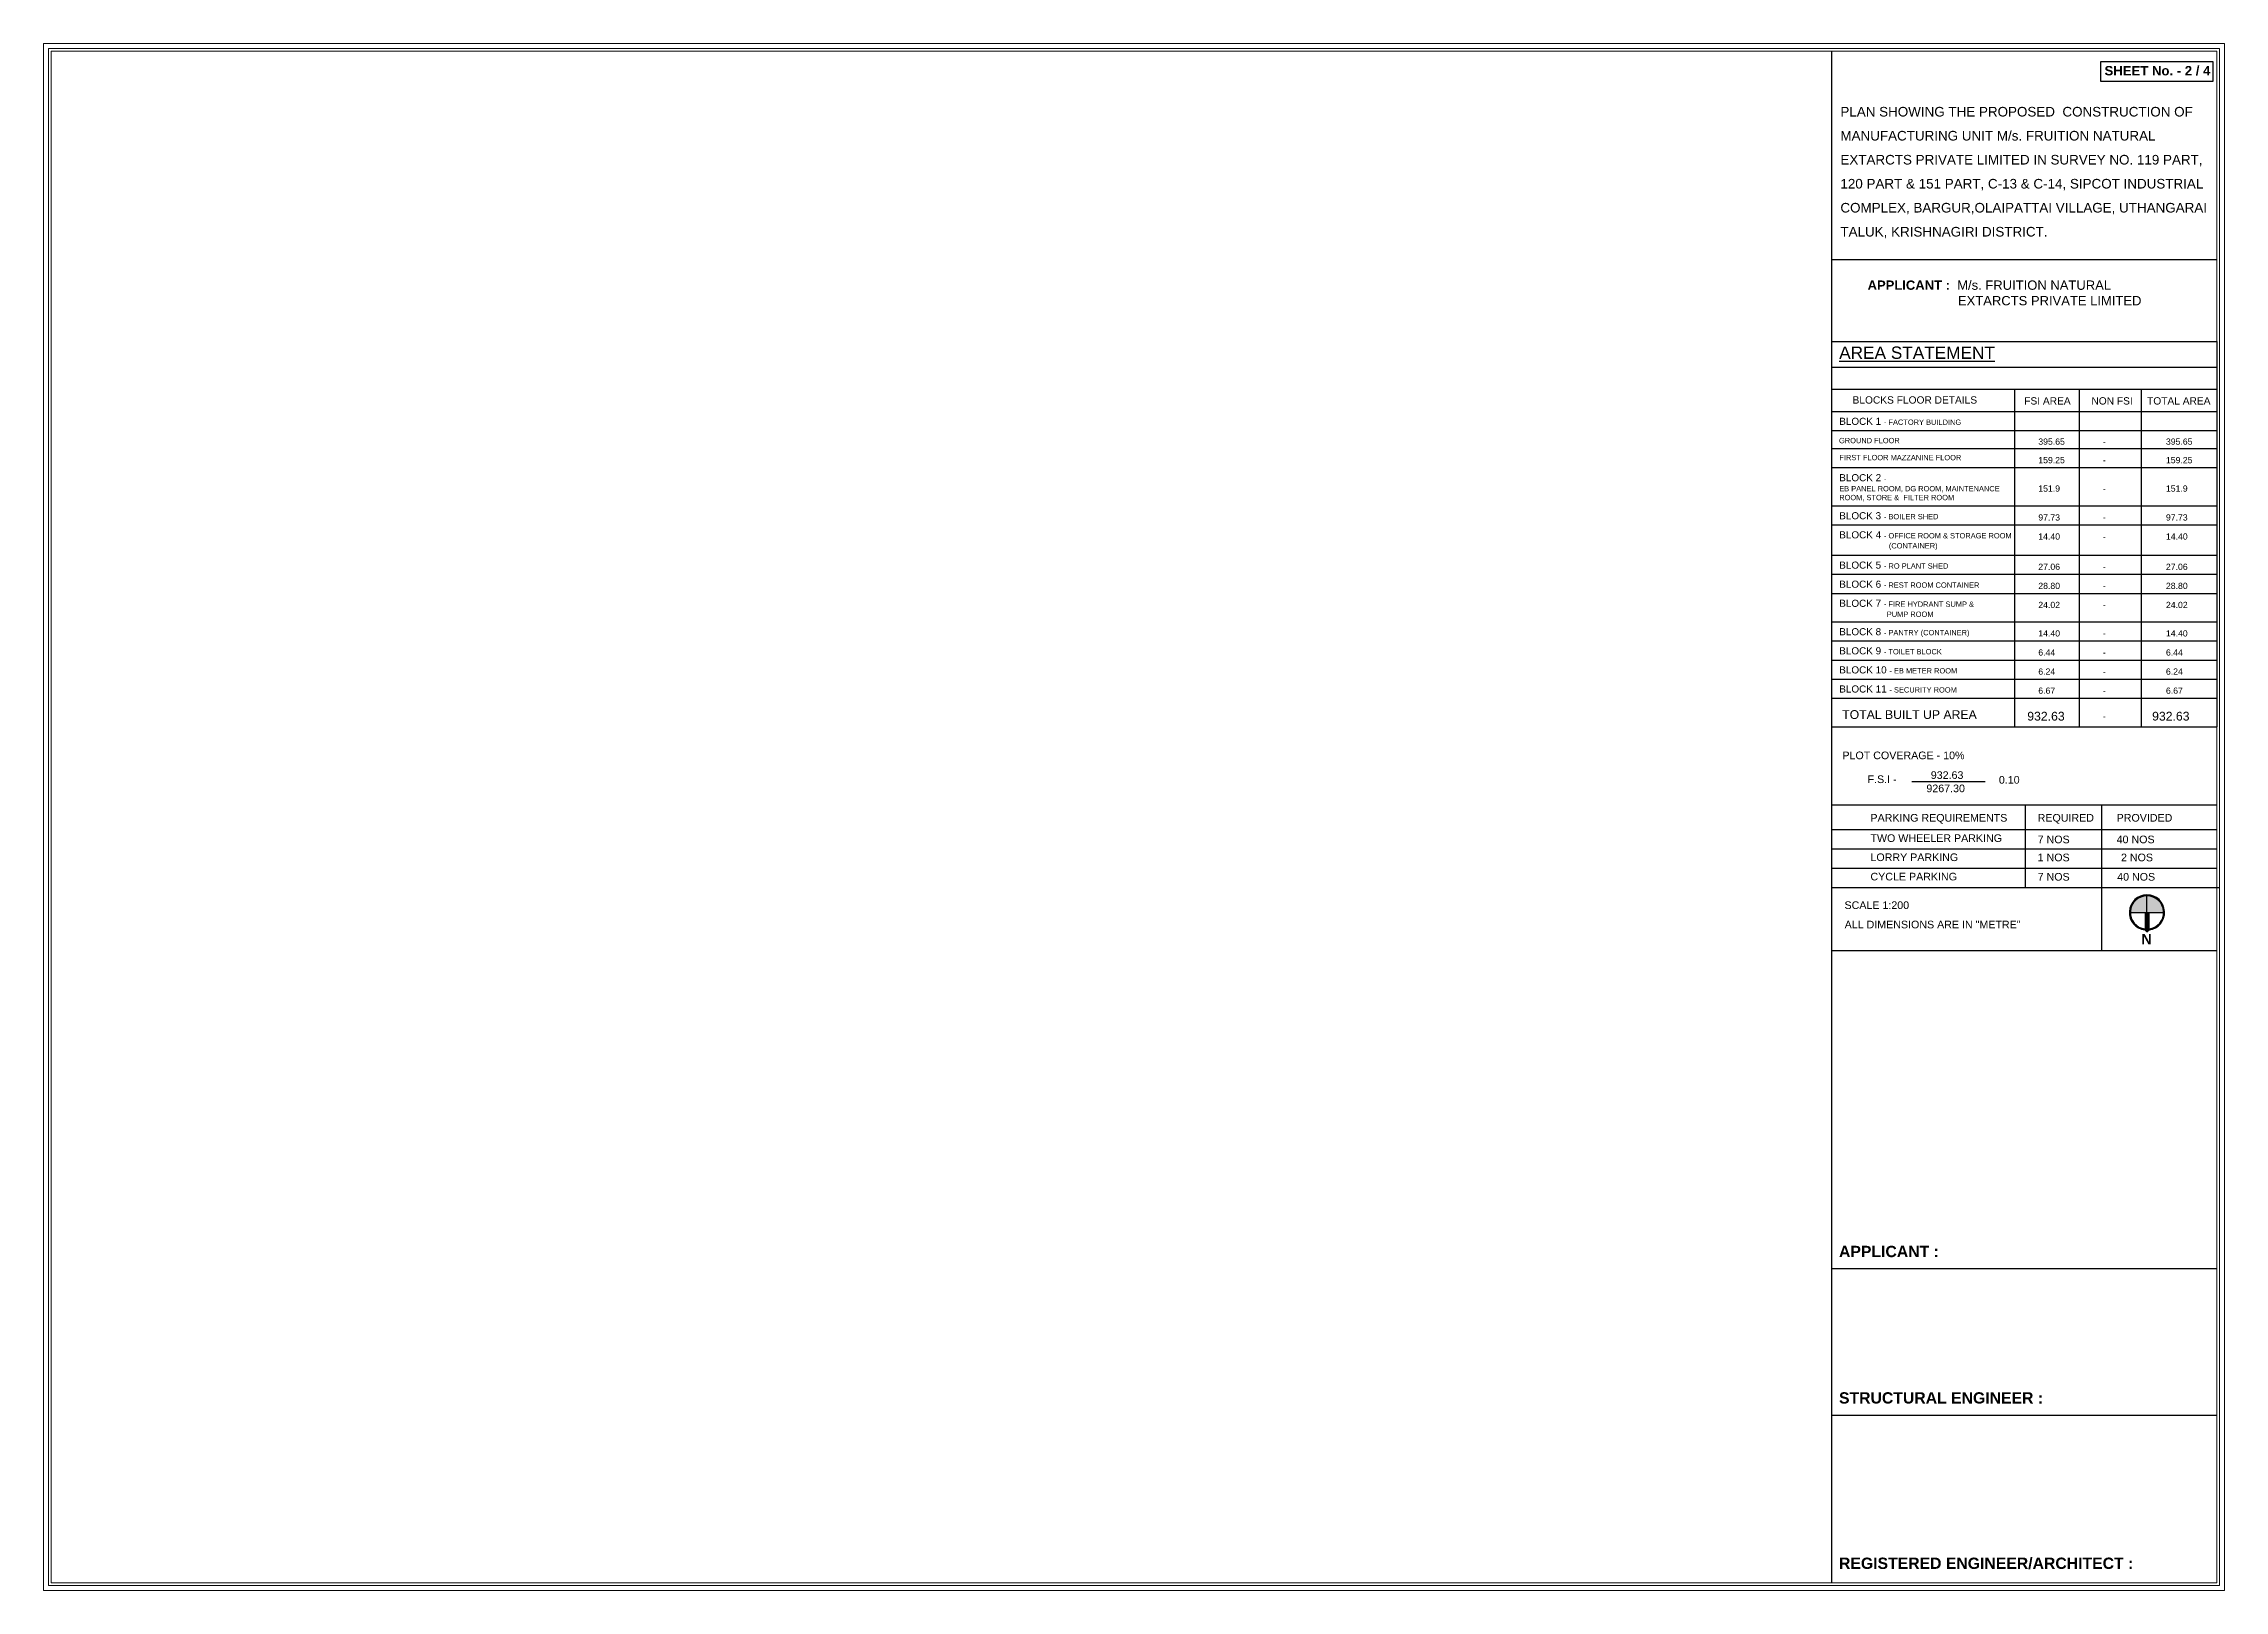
# Model space of a CAD drawing. Header units: metres. Extents: x 0 to 11269, y -5244 to -4054.
# Drawn here: x 11189.1 to 11268.7, y -4861.4 to -4805 of the extents above; entities that cross this region are included whole.
import ezdxf
from ezdxf.enums import TextEntityAlignment as Align

# ---------------------------------------------------------------- set-up
doc = ezdxf.new("R2010")
doc.units = ezdxf.units.M
doc.header["$MEASUREMENT"] = 0
doc.layers.add('TEXT 1', color=7, linetype='Continuous')
doc.styles.add('Arial', font='arial.ttf')
doc.styles.add('CEN-GOT', font='arialbd.ttf')
doc.styles.add('CGR', font='ariblk.ttf')

msp = doc.modelspace()

# ---------------------------------------------------------------- hatches: boundary and pattern name
at = {"linetype": 'ByBlock', "lineweight": 25}
h = msp.add_hatch(color=256, dxfattribs=at)
h.dxf.hatch_style = 1
edge = h.paths.add_edge_path()
edge.add_line((11265.19197, -4836.68428), (11266.44036, -4836.68428))
edge.add_line((11266.44036, -4836.68428), (11266.47601, -4836.68428))
edge.add_arc((11265.83399, -4836.68428), 0.64202, 360, 540)
h = msp.add_hatch(color=256, dxfattribs=at)
h.dxf.hatch_style = 1
h.paths.add_polyline_path([(11265.7627, -4837.28644), (11265.83399, -4837.39072), (11265.90529, -4837.28644), (11265.90529, -4836.68428), (11265.7627, -4836.68428)])

# ---------------------------------------------------------------- linework, layer by layer
for p, q in [((11254.32773, -4805.26596), (11254.32773, -4861.14015)), ((11268.38785, -4812.88245), (11254.32773, -4812.88245)), ((11265.83399, -4836.68428), (11265.83399, -4836.0779)), ((11265.19197, -4836.68428), (11266.47601, -4836.68428)), ((11265.7627, -4836.68428), (11265.7627, -4837.28644)), ((11265.83399, -4837.39072), (11265.7627, -4837.28644)), ((11265.83399, -4837.39072), (11265.90529, -4837.28644)), ((11265.90529, -4836.68428), (11265.90529, -4837.28644)), ((11254.32774, -4838.07149), (11268.38785, -4838.07149)), ((11265.7585, -4837.32184), (11265.83399, -4837.39072)), ((11265.83399, -4837.39072), (11265.90948, -4837.32184)), ((11254.32773, -4849.6665), (11268.38785, -4849.6665)), ((11254.32773, -4855.01603), (11268.38785, -4855.01603))]:
    msp.add_line(p, q, dxfattribs=at)
at = {"color": 0}
for p, q in [((11254.32773, -4815.86453), (11268.38785, -4815.86453)), ((11254.32773, -4815.86453), (11254.32773, -4829.91536)), ((11268.38785, -4815.86453), (11268.38785, -4829.91536)), ((11254.32773, -4816.79325), (11268.38785, -4816.79325)), ((11254.32773, -4817.60201), (11268.38785, -4817.60201)), ((11260.99829, -4817.60201), (11260.99829, -4829.91536)), ((11263.35676, -4817.60201), (11263.35676, -4829.91536)), ((11265.62002, -4817.60201), (11265.62002, -4829.91536)), ((11254.32773, -4818.41078), (11268.38785, -4818.41078)), ((11254.32773, -4819.10689), (11268.38785, -4819.10689)), ((11254.32773, -4819.76546), (11268.38785, -4819.76546)), ((11254.32773, -4819.76546), (11268.38785, -4819.76546)), ((11254.32773, -4820.46158), (11268.38785, -4820.46158)), ((11254.32773, -4821.85487), (11268.38785, -4821.85487)), ((11254.32773, -4822.55099), (11268.38785, -4822.55099)), ((11254.32773, -4823.65504), (11268.38785, -4823.65504)), ((11254.32773, -4824.35116), (11268.38785, -4824.35116)), ((11254.32773, -4825.04728), (11268.38785, -4825.04728)), ((11254.32773, -4826.08472), (11268.38785, -4826.08472)), ((11254.32773, -4826.78083), (11268.38785, -4826.78083)), ((11254.32773, -4827.47695), (11268.38785, -4827.47695)), ((11254.32773, -4828.17307), (11268.38785, -4828.17307)), ((11254.32773, -4828.86918), (11268.38785, -4828.86918)), ((11254.32773, -4829.91536), (11268.38785, -4829.91536)), ((11257.25995, -4831.91359, -0.00008), (11259.93797, -4831.91359, -0.00008)), ((11254.32773, -4832.75738), (11268.38785, -4832.75738)), ((11261.40985, -4835.77367), (11261.40985, -4832.75738)), ((11264.18645, -4838.07149), (11264.18645, -4832.75738)), ((11254.32773, -4833.65709), (11268.38785, -4833.65709)), ((11254.32773, -4834.36261), (11268.38785, -4834.36261)), ((11254.32773, -4835.06814), (11268.38785, -4835.06814)), ((11254.32773, -4835.06814), (11268.38785, -4835.06814)), ((11254.32773, -4835.77367), (11268.38785, -4835.77367)), ((11254.32773, -4835.77367), (11268.47786, -4835.77367))]:
    msp.add_line(p, q, dxfattribs=at)
at = {"linetype": 'ByBlock', "lineweight": 18}
for points in [[(11189.12328, -4861.41018), (11268.65789, -4861.41018), (11268.65789, -4804.99592), (11189.12328, -4804.99592)], [(11189.3033, -4861.23016), (11268.47786, -4861.23016), (11268.47786, -4805.17595), (11189.3033, -4805.17595)], [(11189.39331, -4861.14015), (11268.38785, -4861.14015), (11268.38785, -4805.26596), (11189.39331, -4805.26596)]]:
    msp.add_lwpolyline(points, close=True, dxfattribs=at)
at = {"linetype": 'ByBlock', "lineweight": 25}
msp.add_lwpolyline([(11268.25066, -4805.65932), (11264.13901, -4805.65932), (11264.13901, -4806.36851), (11268.25066, -4806.36851)], close=True, dxfattribs=at)
for radius in [0.64202, 0.60637]:
    msp.add_arc((11265.83399, -4836.68428), radius, 276.7523632, 263.2476368, dxfattribs=at)

# ---------------------------------------------------------------- texts
at = {"color": 0, "style": 'Arial'}
for s, height, p in [('%%UAREA STATEMENT', 0.448992, (11257.44989, -4816.26879, -0.00009)), (' FSI AREA', 0.266033, (11262.15271, -4818.02596, -0.00009)), ('NON FSI', 0.266033, (11264.56211, -4818.02596, -0.00009)), ('TOTAL AREA', 0.266033, (11266.99466, -4818.02596, -0.00009))]:
    msp.add_text(s, height=height, dxfattribs=at).set_placement(p, align=Align.MIDDLE)
for s, height, p in [('395.65', 0.22668, (11261.87161, -4819.62468, -0.00009)), ('-', 0.22668, (11264.23007, -4819.62468, -0.00009)), ('395.65', 0.22668, (11266.52631, -4819.62468, -0.00009)), ('159.25', 0.22668, (11261.87161, -4820.30044, -0.00009)), ('-', 0.22668, (11264.23007, -4820.30044, -0.00009)), ('159.25', 0.22668, (11266.52631, -4820.30044, -0.00009)), ('151.9', 0.22668, (11261.87161, -4821.33626, -0.00009)), ('-', 0.22668, (11264.23007, -4821.33626, -0.00009)), ('151.9', 0.22668, (11266.52631, -4821.33626, -0.00009)), ('97.73', 0.22668, (11261.87161, -4822.38985, -0.00009)), ('97.73', 0.22668, (11266.52631, -4822.38985, -0.00009)), ('14.40', 0.22668, (11261.87161, -4823.08597, -0.00009)), ('-', 0.22668, (11264.23007, -4822.38985, -0.00009)), ('14.40', 0.22668, (11266.52631, -4823.08597, -0.00009)), ('-', 0.22668, (11264.23007, -4823.08597, -0.00009)), ('27.06', 0.22668, (11261.87161, -4824.19002, -0.00009)), ('-', 0.22668, (11264.23007, -4824.19002, -0.00009)), ('27.06', 0.22668, (11266.52631, -4824.19002, -0.00009)), ('28.80', 0.22668, (11261.87161, -4824.88614, -0.00009)), ('24.02', 0.22668, (11261.87161, -4825.58226, -0.00009)), ('-', 0.22668, (11264.23007, -4824.88614, -0.00009)), ('28.80', 0.22668, (11266.52631, -4824.88614, -0.00009)), ('24.02', 0.22668, (11266.52631, -4825.58226, -0.00009)), ('-', 0.22668, (11264.23007, -4825.58226, -0.00009)), ('14.40', 0.22668, (11261.87161, -4826.61969, -0.00009)), ('-', 0.22668, (11264.23007, -4826.61969, -0.00009)), ('14.40', 0.22668, (11266.52631, -4826.61969, -0.00009)), ('6.44', 0.22668, (11261.87161, -4827.31581, -0.00009)), ('-', 0.22668, (11264.23007, -4827.31581, -0.00009)), ('6.44', 0.22668, (11266.52631, -4827.31581, -0.00009)), ('6.24', 0.22668, (11261.87161, -4828.01193, -0.00009)), ('6.67', 0.22668, (11261.87161, -4828.70804, -0.00009)), ('-', 0.22668, (11264.23007, -4828.01193, -0.00009)), ('6.24', 0.22668, (11266.52631, -4828.01193, -0.00009)), ('6.67', 0.22668, (11266.52631, -4828.70804, -0.00009)), ('TOTAL BUILT UP AREA', 0.3192401, (11254.72013, -4829.6263, -0.00009)), ('-', 0.22668, (11264.23007, -4828.70804, -0.00009)), ('932.63', 0.31924, (11261.46874, -4829.68577, -0.00009)), ('-', 0.22668, (11264.23007, -4829.64158, -0.00009)), ('932.63', 0.31924, (11266.02244, -4829.68577, -0.00009)), ('PLOT COVERAGE - 10%%%', 0.2784905, (11254.72679, -4831.09508, -0.00015)), ('F.S.I - ', 0.27849, (11255.64499, -4831.96572, -0.00008)), ('932.63', 0.27849, (11257.95014, -4831.8134, -0.00015)), ('0.10', 0.27849, (11260.43365, -4831.98711, -0.00008)), ('9267.30', 0.27849, (11257.78952, -4832.29822, -0.00008)), ('PARKING REQUIREMENTS', 0.2784905, (11255.7499, -4833.37207, -0.00008)), ('REQUIRED', 0.27849, (11261.84803, -4833.37207, -0.00008)), ('PROVIDED', 0.27849, (11264.72862, -4833.37207, -0.00008)), ('TWO WHEELER PARKING ', 0.2784905, (11255.7499, -4834.11291, -0.00008)), ('7 NOS ', 0.27849, (11261.84803, -4834.16055, -0.00008)), ('40 NOS', 0.27849, (11264.72862, -4834.16055, -0.00008)), ('LORRY PARKING ', 0.2784905, (11255.7499, -4834.81023, -0.00008)), ('1 NOS', 0.27849, (11261.84803, -4834.81759, -0.00008)), ('2 NOS ', 0.27849, (11264.88669, -4834.81759, -0.00008)), ('CYCLE PARKING ', 0.2784905, (11255.7499, -4835.51576, -0.00008)), ('7 NOS', 0.27849, (11261.84803, -4835.52312, -0.00008)), ('40 NOS ', 0.27849, (11264.74853, -4835.52312, -0.00008)), ('SCALE 1:200', 0.2784905, (11254.80332, -4836.55792)), ('ALL DIMENSIONS ARE IN "METRE"', 0.2784905, (11254.80883, -4837.26403))]:
    msp.add_text(s, height=height, dxfattribs=at).set_placement(p)
at = {"linetype": 'ByBlock', "lineweight": 25, "style": 'CEN-GOT'}
msp.add_text('N', height=0.37471, dxfattribs=at).set_placement((11265.62875, -4837.84121))
at = {"linetype": 'ByBlock', "lineweight": 25, "attachment_point": 1, "style": 'CGR'}
for s, width, heights, insert, char_height in [('\\A1;\\pt6.85978;{\\fArial CYR|b1|i0|c0|p34;SHEET No. - 2 / 4}', 16.5876304, [0], (11264.28633, -4805.81231), 0.3429892), ('\\A1;\\pt6.79119;{\\fArial CYR|b1|i0|c0|p34;APPLICANT :  \\A0;\\fArial|b0|i0|c0|p34;M/s. FRUITION NATURAL   \\P                         EXTARCTS PRIVATE LIMITED\\H1.02149x; }', 11.327499, [0], (11255.64552, -4813.63495), 0.33955929), ('\\pt8.23174;{\\fArial CYR|b1|i0|c0|p34;APPLICANT :}', 13.5028517, [3.03571], (11254.60287, -4848.84315), 0.411587), ('\\pt8.23174;{\\fArial CYR|b1|i0|c0|p34;STRUCTURAL ENGINEER :}', 13.5028517, [3.03571], (11254.60287, -4854.18359), 0.411587), ('\\pt8.23174;{\\fArial CYR|b1|i0|c0|p34;REGISTERED ENGINEER/ARCHITECT :}', 13.5028517, [3.03571], (11254.60287, -4860.21501), 0.411587)]:
    msp.add_mtext_dynamic_manual_height_columns(s, width=width, gutter_width=0, heights=heights, dxfattribs=dict(at, insert=insert, char_height=char_height))
at = {"color": 0, "insert": (11257.36804, -4817.85948, -0.00009), "char_height": 0.2660334, "width": 5.4796034, "attachment_point": 2, "style": 'Arial'}
msp.add_mtext('BLOCKS FLOOR DETAILS', dxfattribs=at)
at = {"color": 0, "linetype": 'ByBlock', "char_height": 0.1942971, "attachment_point": 1, "style": 'Arial'}
for s, insert, width in [('{\\H1.33333x;BLOCK 1 }- FACTORY BUILDING', (11254.6109, -4818.64183, -0.00009), 6.6745324), ('GROUND FLOOR', (11254.60197, -4819.37631, -0.00009), 3.6605099), ('FIRST FLOOR MAZZANINE FLOOR', (11254.61482, -4819.99651, -0.00009), 7.3459688), ('{\\H1.33333x;BLOCK 2 }- \\PEB PANEL ROOM, DG ROOM, MAINTENANCE ROOM, STORE &  FILTER ROOM ', (11254.6109, -4820.69853, -0.00009), 6.6893035), ('{\\H1.33333x;BLOCK 3 }- BOILER SHED', (11254.6109, -4822.08592, -0.00009), 6.6745324), ('{\\H1.33333x;BLOCK 4 }- {\\C256;OFFICE ROOM & STORAGE ROOM \\P                        (CONTAINER)}', (11254.6109, -4822.78204, -0.00009), 6.3018384), ('{\\H1.33333x;BLOCK 5 }- RO PLANT SHED', (11254.6109, -4823.8861, -0.00009), 6.6745324), ('{\\H1.33333x;BLOCK 6 }- REST ROOM CONTAINER', (11254.6109, -4824.58221, -0.00009), 6.6745324), ('{\\H1.33333x;BLOCK 7 }- FIRE HYDRANT SUMP & \\P                       PUMP ROOM', (11254.6109, -4825.27833, -0.00009), 5.719661), ('{\\H1.33333x;BLOCK 8 }- {\\C256;PANTRY (CONTAINER)}', (11254.6109, -4826.31577, -0.00009), 6.6745324), ('{\\H1.33333x;BLOCK 9 }- {\\C256;TOILET BLOCK}', (11254.6109, -4827.01189, -0.00009), 6.6745324), ('{\\H1.33333x;BLOCK 10 }- {\\C256;EB METER ROOM}', (11254.6109, -4827.708, -0.00009), 6.6745324), ('{\\H1.33333x;BLOCK 11 }- {\\C256;SECURITY ROOM}', (11254.6109, -4828.40412, -0.00009), 6.6745324)]:
    msp.add_mtext(s, dxfattribs=dict(at, insert=insert, width=width))
at = {"layer": 'TEXT 1', "insert": (11254.65422, -4807.30445), "char_height": 0.35008738, "width": 13.7256281, "attachment_point": 1, "line_spacing_factor": 1.5, "style": 'Arial'}
msp.add_mtext('PLAN SHOWING THE PROPOSED  CONSTRUCTION OF  MANUFACTURING UNIT M/s. FRUITION NATURAL EXTARCTS PRIVATE LIMITED IN SURVEY NO. 119 PART, 120 PART & 151 PART, C-13 & C-14, SIPCOT INDUSTRIAL COMPLEX, BARGUR,OLAIPATTAI VILLAGE, UTHANGARAI TALUK, KRISHNAGIRI DISTRICT.', dxfattribs=at)

doc.saveas('drawing.dxf')
